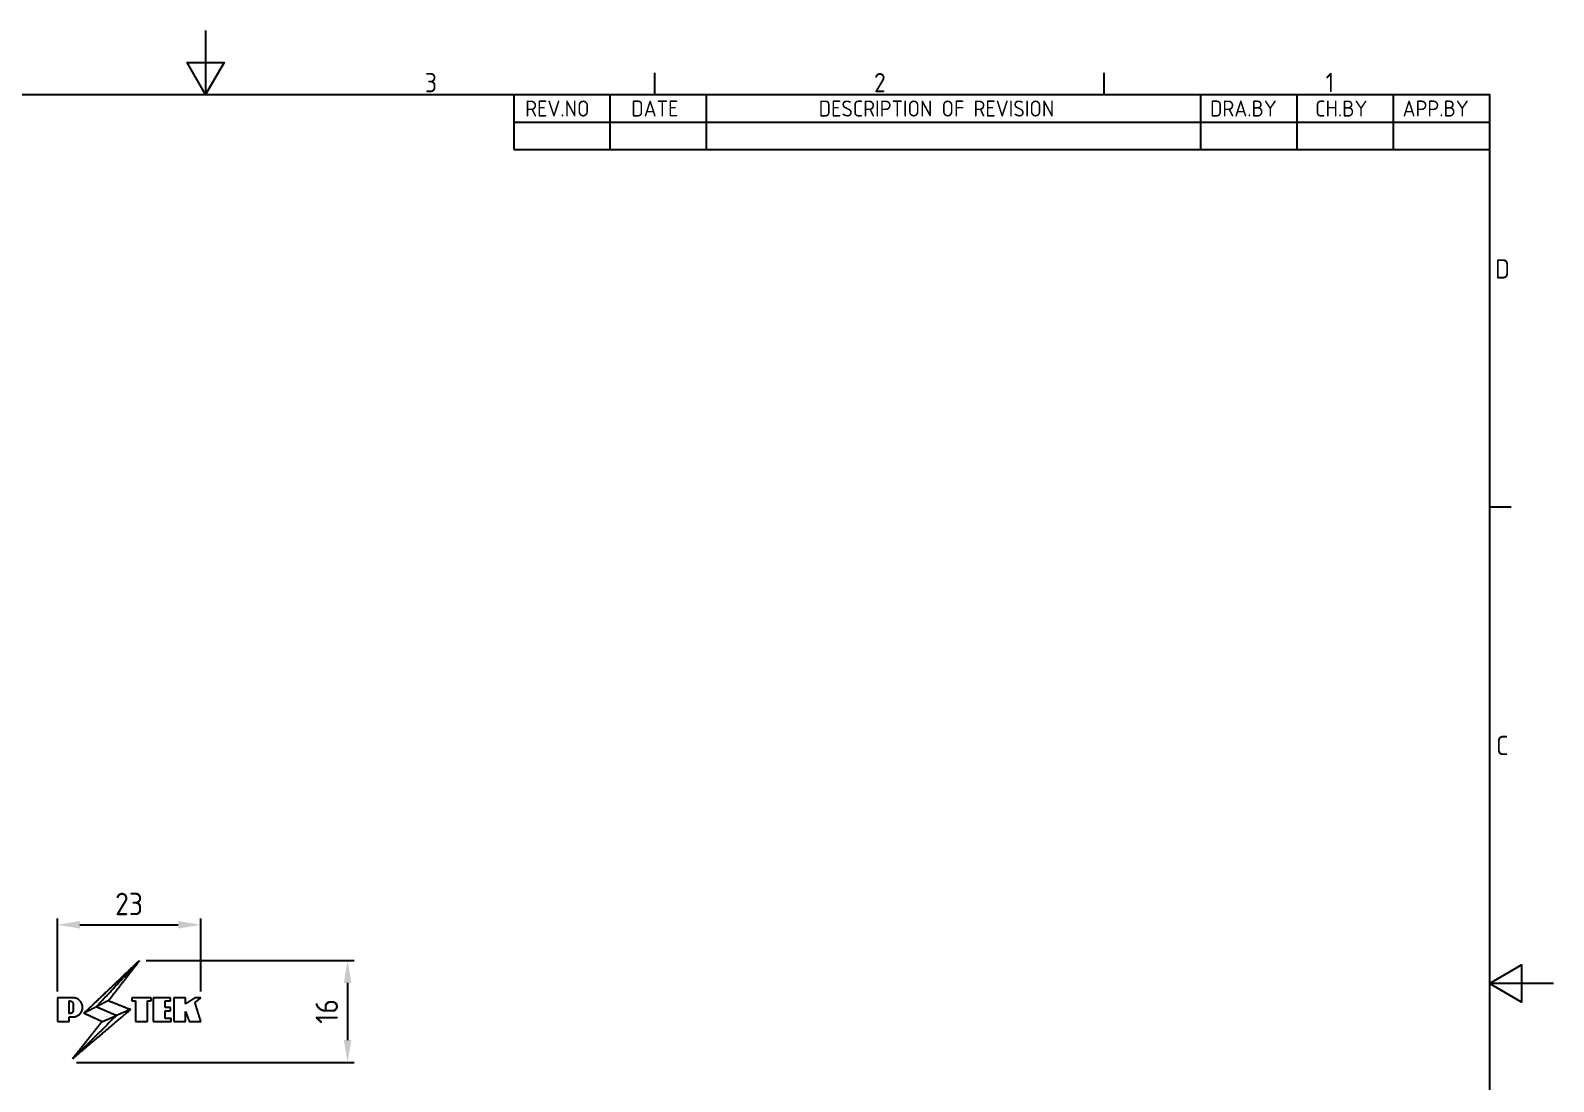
# Model space of a CAD drawing. Header units: millimetres. Extents: x 0 to 420, y 212 to 509.
# Drawn here: x 182.7 to 420, y 345 to 508.8 of the extents above; entities that cross this region are included whole.
import ezdxf

# ---------------------------------------------------------------- set-up
doc = ezdxf.new("R2010")
doc.units = ezdxf.units.MM
doc.layers.add('Make2D$visible$lines', color=4, linetype='Continuous')
doc.layers.add('경계(ISO)', color=7, linetype='Continuous', lineweight=25)
doc.layers.add('기호(ISO)', color=5, linetype='Continuous', lineweight=25)
doc.styles.add('ISO ProportionalPSTEK', font='isocp.shx')
doc.styles.get("Standard").update_dxf_attribs({"font": 'ISOCP.SHX', "bigfont": 'WHGTXT.SHX'})
doc.styles.add('문자 텍스트_PSTEK_POSCO', font='isocp.shx')
doc.dimstyles.new('AM_ISO$0', dxfattribs={"dimtxt": 3.5, "dimasz": 3.5, "dimexe": 1, "dimexo": 1, "dimgap": 1.5, "dimtad": 1, "dimdsep": 46, "dimtxsty": 'Standard', "dimcen": 0, "dimclrd": 256, "dimclre": 256, "dimclrt": 2, "dimadec": 0, "dimazin": 2, "dimtp": 0.1, "dimtm": 0.1, "dimtfac": 0.71, "dimtdec": 3, "dimtmove": 0, "dimatfit": 3, "dimfxl": 0, "dimlwd": -1, "dimlwe": -1, "dimarcsym": 0})

# ---------------------------------------------------------------- blocks, each defined once
blk = doc.blocks.new('경계 Default Border')
at = {"layer": '경계(ISO)'}
for p, q in [((280, 287.0000076293945), (280, 290.4000091552734)), ((350, 287.0000076293945), (350, 290.4000091552734)), ((410, 222.7499961853027), (413.4000015258789, 222.7499961853027))]:
    blk.add_line(p, q, dxfattribs=at)
at = {"layer": '경계(ISO)', "flags": 128}
for points in [[(210, 297.0000076293945), (210, 287.0000076293945), (207.1132469177246, 292.0000076293945), (212.8867530822754, 292.0000076293945), (210, 287.0000076293945)], [(10, 10), (10, 287.0000076293945), (410, 287.0000076293945), (410, 10), (10, 10)], [(420, 148.5000038146973), (410, 148.5000038146973), (415, 151.3867473602295), (415, 145.6132507324219), (410, 148.5000038146973)]]:
    blk.add_lwpolyline(points, dxfattribs=at)
at = {"layer": '경계(ISO)', "color": 2, "char_height": 3.00000011920929, "attachment_point": 7, "style": '문자 텍스트_PSTEK_POSCO'}
for s, insert in [('3', (244.1685395229535, 287.3713945155963)), ('2', (314.127739416884, 287.3713945155963)), ('1', (384.4860661041481, 287.4)), ('D', (410.878270202895, 258.3463944559917)), ('C', (411.0445395201643, 184.0963944559917))]:
    blk.add_mtext(s, dxfattribs=dict(at, insert=insert))
blk = doc.blocks.new('리비전 내역')
at = {"layer": '기호(ISO)'}
for p, q in [((258, 287.0000076293945), (410, 287.0000076293945)), ((258, 287.0000076293945), (258, 282.7200076293945)), ((273, 287.0000076293945), (273, 282.7200076293945)), ((288, 287.0000076293945), (288, 282.7200076293945)), ((365, 287.0000076293945), (365, 282.7200076293945)), ((380, 287.0000076293945), (380, 282.7200076293945)), ((395, 287.0000076293945), (395, 282.7200076293945)), ((410, 287.0000076293945), (410, 282.7200076293945)), ((258, 282.7200076293945), (410, 282.7200076293945)), ((258, 282.7200076293945), (258, 278.4400076293945)), ((273, 282.7200076293945), (273, 278.4400076293945)), ((288, 282.7200076293945), (288, 278.4400076293945)), ((365, 282.7200076293945), (365, 278.4400076293945)), ((380, 282.7200076293945), (380, 278.4400076293945)), ((395, 282.7200076293945), (395, 278.4400076293945)), ((410, 282.7200076293945), (410, 278.4400076293945)), ((258, 278.4400076293945), (410, 278.4400076293945))]:
    blk.add_line(p, q, dxfattribs=at)
at = {"layer": '기호(ISO)', "color": 2, "char_height": 2.5, "attachment_point": 7, "style": 'ISO ProportionalPSTEK'}
for s, insert in [('REV.NO', (259.7871163682308, 283.5831900503393)), ('DATE', (276.3142317728366, 283.5831900503393)), ('DESCRIPTION OF REVISION', (305.5070204333629, 283.5831900503393)), ('DRA.BY', (366.4757339553204, 283.5831900503393)), ('CH.BY', (382.8642915086117, 283.5831900503393)), ('APP.BY', (396.4777339604404, 283.5831900503393))]:
    blk.add_mtext(s, dxfattribs=dict(at, insert=insert))
blk = doc.blocks.new('*D33')
at = {"linetype": 'ByBlock'}
for p, q in [((186.9130422686035, 359.0785008841773), (186.9130422686035, 370.4491261056239)), ((209.2370952238739, 359.0785008841775), (209.2370952238739, 370.4491261056239)), ((190.4130422686035, 369.4491261056239), (205.7370952238739, 369.4491261056239))]:
    blk.add_line(p, q, dxfattribs=at)
for points in [[(190.4130422686035, 370.0324594389572), (190.4130422686035, 368.8657927722906), (186.9130422686035, 369.4491261056239)], [(205.7370952238739, 370.0324594389572), (205.7370952238739, 368.8657927722906), (209.2370952238739, 369.4491261056239)]]:
    blk.add_solid(points)
at = {"layer": 'Defpoints', "color": 0}
for p in [(209.2370952238739, 369.4491261056239), (186.9130422686035, 358.0785008841773, -0.005000000000222826), (209.2370952238739, 358.0785008841775, -0.005000000000222826)]:
    blk.add_point(p, dxfattribs=at)
at = {"color": 2, "insert": (198.0750687462387, 372.6994705938129), "char_height": 3.5, "attachment_point": 5}
blk.add_mtext('23', dxfattribs=at)
blk = doc.blocks.new('*D34')
at = {"linetype": 'ByBlock'}
for p, q in [((200.7169047746934, 363.9053751736238), (233.1225948655606, 363.9053751736238)), ((232.1225948655606, 360.4053751736238), (232.1225948655606, 351.4980463823861)), ((189.8731920628466, 347.9980463823861), (233.1225948655606, 347.9980463823861))]:
    blk.add_line(p, q, dxfattribs=at)
for points in [[(231.5392615322272, 360.4053751736238), (232.7059281988939, 360.4053751736238), (232.1225948655606, 363.9053751736238)], [(231.5392615322272, 351.4980463823861), (232.7059281988939, 351.4980463823861), (232.1225948655606, 347.9980463823861)]]:
    blk.add_solid(points)
at = {"layer": 'Defpoints', "color": 0}
for p in [(199.7169047746934, 363.9053751736238, -0.005000000000222826), (188.8731920628466, 347.9980463823861), (232.1225948655606, 347.9980463823861)]:
    blk.add_point(p, dxfattribs=at)
at = {"color": 2, "insert": (228.8725948655605, 355.951710778005), "char_height": 3.5, "attachment_point": 5, "rotation": 90}
blk.add_mtext('16', dxfattribs=at)

msp = doc.modelspace()

# ---------------------------------------------------------------- linework, layer by layer
at = {"layer": 'Make2D$visible$lines'}
for points in [[(191.0309256888509, 355.6626593247919, -0.005000000000222826), (195.3739152317721, 359.7840172492079, -0.005000000000222826), (199.7169047746934, 363.9053751736238, -0.005000000000222826)], [(192.9475857420193, 356.6509039779596, -0.005000000000222826), (196.3322452583564, 360.2781395757918, -0.005000000000222826), (199.7169047746934, 363.9053751736238, -0.005000000000222826)], [(199.7169047746934, 363.9053751736238, -0.005000000000222826), (197.2905752849408, 360.7722619023757, -0.005000000000222826), (194.864245795188, 357.6391486311275, -0.005000000000222826)], [(186.9130422686035, 358.0785008841773, -0.005000000000222826), (186.9130422686037, 356.2225281444403, -0.005000000000222826), (186.9130422686037, 354.3665554047034, -0.005000000000222826)], [(188.7690150083392, 355.6187779760922, -0.005000000000222826), (188.7690150083392, 356.6026671393263, -0.005000000000222826), (188.7690150083392, 357.5865563025604, -0.005000000000222826)], [(189.2950922015407, 348.5870788676189, -0.005000000000222826), (193.815047651857, 352.4237469249019, -0.005000000000222826), (198.335003102173, 356.2604149821849, -0.005000000000222826)], [(192.9475857420193, 356.6509039779596, -0.005000000000222826), (191.9892557154351, 356.1567816513757, -0.005000000000222826), (191.0309256888509, 355.6626593247919, -0.005000000000222826)], [(194.864245795188, 357.6391486311275, -0.005000000000222826), (193.9059157686036, 357.1450263045435, -0.005000000000222826), (192.9475857420193, 356.6509039779596, -0.005000000000222826)], [(196.0977106865705, 355.3057062006459, -0.005000000000222826), (194.522648214295, 355.9783050893028, -0.005000000000222826), (192.9475857420193, 356.6509039779596, -0.005000000000222826)], [(194.864245795188, 357.6391486311275, -0.005000000000222826), (196.5996244486805, 356.9497818066562, -0.005000000000222826), (198.335003102173, 356.2604149821849, -0.005000000000222826)], [(198.335003102173, 356.2604149821849, -0.005000000000222826), (197.2163568943718, 355.7830605914154, -0.005000000000222826), (196.0977106865705, 355.3057062006459, -0.005000000000222826)], [(198.5055308059227, 358.0785008841775, -0.005000000000222826), (198.5055308059227, 357.832528593369, -0.005000000000222826), (198.5055308059227, 357.5865563025604, -0.005000000000222826)], [(201.5376983180709, 358.0785008841775, -0.005000000000222826), (200.0216145619968, 358.0785008841775, -0.005000000000222826), (198.5055308059227, 358.0785008841775, -0.005000000000222826)], [(198.5055308059227, 357.5865563025604, -0.005000000000222826), (198.7917531079543, 357.5865563025604, -0.005000000000222826), (199.0779754099858, 357.5865563025604, -0.005000000000222826)], [(199.0779754099858, 357.5865563025604, -0.005000000000222826), (199.0779754099858, 355.9765558536319, -0.005000000000222826), (199.0779754099858, 354.3665554047034, -0.005000000000222826)], [(200.9652537140075, 354.3665554047034, -0.005000000000222826), (200.9652537140075, 355.9765558536319, -0.005000000000222826), (200.9652537140075, 357.5865563025604, -0.005000000000222826)], [(200.9652537140075, 357.5865563025604, -0.005000000000222826), (201.2514760160391, 357.5865563025604, -0.005000000000222826), (201.5376983180709, 357.5865563025604, -0.005000000000222826)], [(201.5376983180709, 357.5865563025604, -0.005000000000222826), (201.5376983180709, 357.832528593369, -0.005000000000222826), (201.5376983180709, 358.0785008841775, -0.005000000000222826)], [(201.8507539609177, 358.0785008841775, -0.005000000000222826), (201.8507539609177, 356.2225281444403, -0.005000000000222826), (201.8507539609177, 354.3665554047031, -0.005000000000222826)], [(204.5475047128739, 358.0785008841775, -0.005000000000222826), (203.1991293368958, 358.0785008841775, -0.005000000000222826), (201.8507539609177, 358.0785008841775, -0.005000000000222826)], [(203.7063061522508, 357.5865563025604, -0.005000000000222826), (204.1269054325624, 357.5865563025604, -0.005000000000222826), (204.5475047128739, 357.5865563025604, -0.005000000000222826)], [(203.7063061522508, 356.5658511193403, -0.005000000000222826), (203.7063061522508, 357.0762037109504, -0.005000000000222826), (203.7063061522508, 357.5865563025604, -0.005000000000222826)], [(204.5475047128739, 356.5658511193403, -0.005000000000222826), (204.1269054325624, 356.5658511193403, -0.005000000000222826), (203.7063061522508, 356.5658511193403, -0.005000000000222826)], [(203.7063061522508, 354.8584999863206, -0.005000000000222826), (203.7063061522508, 355.4509602572822, -0.005000000000222826), (203.7063061522508, 356.0434205282439, -0.005000000000222826)], [(203.7063061522508, 356.0434205282439, -0.005000000000222826), (204.1269054325624, 356.0434205282439, -0.005000000000222826), (204.5475047128739, 356.0434205282438, -0.005000000000222826)], [(204.5475047128739, 357.5865563025604, -0.005000000000222826), (204.5475047128739, 357.832528593369, -0.005000000000222826), (204.5475047128739, 358.0785008841775, -0.005000000000222826)], [(204.5475047128739, 356.0434205282438, -0.005000000000222826), (204.5475047128739, 356.3046358237921, -0.005000000000222826), (204.5475047128739, 356.5658511193403, -0.005000000000222826)], [(205.024417799918, 358.0785008841775, -0.005000000000222826), (205.024417799918, 356.2225281444404, -0.005000000000222826), (205.024417799918, 354.3665554047032, -0.005000000000222826)], [(206.8910678754844, 358.0785008841775, -0.005000000000222826), (205.9577428377013, 358.0785008841775, -0.005000000000222826), (205.024417799918, 358.0785008841775, -0.005000000000222826)], [(206.8910678754844, 357.1261469392712, -0.005000000000222826), (206.8910678754844, 357.6023239117243, -0.005000000000222826), (206.8910678754844, 358.0785008841775, -0.005000000000222826)], [(208.3831969530233, 358.0785008841775, -0.005000000000222826), (207.637132414254, 357.6023239117243, -0.005000000000222826), (206.8910678754844, 357.1261469392712, -0.005000000000222826)], [(206.8910678754844, 355.9439360625341, -0.005000000000222826), (207.1700838848465, 355.1552457336186, -0.005000000000222826), (207.4490998942085, 354.3665554047031, -0.005000000000222826)], [(206.8910678754844, 354.3665554047034, -0.005000000000222826), (206.8910678754844, 355.1552457336187, -0.005000000000222826), (206.8910678754844, 355.9439360625341, -0.005000000000222826)], [(208.3411170948784, 357.3592834071623, -0.005000000000222826), (208.7891061593762, 357.7188921456699, -0.005000000000222826), (209.2370952238739, 358.0785008841775, -0.005000000000222826)], [(209.273030095701, 354.3665554047034, -0.005000000000222826), (208.8070735952897, 355.8629194059328, -0.005000000000222826), (208.3411170948784, 357.3592834071623, -0.005000000000222826)], [(209.2370952238739, 358.0785008841775, -0.005000000000222826), (208.8101460884486, 358.0785008841775, -0.005000000000222826), (208.3831969530233, 358.0785008841775, -0.005000000000222826)], [(186.9130422686037, 354.3665554047034, -0.005000000000222826), (187.8410286384722, 354.3665554047034, -0.005000000000222826), (188.7690150083408, 354.3665554047034, -0.005000000000222826)], [(188.7690150083408, 354.3665554047034, -0.005000000000222826), (188.7690150083406, 354.7355138409162, -0.005000000000222826), (188.7690150083406, 355.1044722771289, -0.005000000000222826)], [(196.0977106865705, 355.3057062006459, -0.005000000000222826), (192.6964014440557, 351.9463925341324, -0.005000000000222826), (189.2950922015407, 348.5870788676189, -0.005000000000222826)], [(189.2950922015407, 348.5870788676189, -0.005000000000222826), (191.5777552362542, 351.469038143363, -0.005000000000222826), (193.8604182709678, 354.350997419107, -0.005000000000222826)], [(193.8604182709678, 354.350997419107, -0.005000000000222826), (192.4456719799093, 355.0068283719495, -0.005000000000222826), (191.0309256888509, 355.6626593247919, -0.005000000000222826)], [(193.8604182709678, 354.350997419107, -0.005000000000222826), (194.9790644787693, 354.8283518098765, -0.005000000000222826), (196.0977106865705, 355.3057062006459, -0.005000000000222826)], [(199.0779754099858, 354.3665554047034, -0.005000000000222826), (200.0216145619966, 354.3665554047034, -0.005000000000222826), (200.9652537140075, 354.3665554047034, -0.005000000000222826)], [(201.8507539609177, 354.3665554047031, -0.005000000000222826), (203.2483237950566, 354.3665554047031, -0.005000000000222826), (204.6458936291956, 354.3665554047031, -0.005000000000222826)], [(204.6458936291956, 354.8584999863205, -0.005000000000222826), (204.1760998907232, 354.8584999863205, -0.005000000000222826), (203.7063061522508, 354.8584999863206, -0.005000000000222826)], [(204.6458936291956, 354.3665554047031, -0.005000000000222826), (204.6458936291956, 354.6125276955117, -0.005000000000222826), (204.6458936291956, 354.8584999863205, -0.005000000000222826)], [(205.024417799918, 354.3665554047032, -0.005000000000222826), (205.9577428377013, 354.3665554047033, -0.005000000000222826), (206.8910678754844, 354.3665554047034, -0.005000000000222826)], [(207.4490998942085, 354.3665554047031, -0.005000000000222826), (208.3610649949546, 354.3665554047033, -0.005000000000222826), (209.273030095701, 354.3665554047034, -0.005000000000222826)]]:
    msp.add_open_spline(points, degree=2, dxfattribs=at)
for points, weights, knots in [([(188.7690150083406, 355.1044722771289, -0.005000000000222826), (189.0561773861643, 355.1044722771289, -0.005000000000222826), (189.3433397639872, 355.1044722771289, -0.005000000000222826), (190.8303540675128, 355.1044722771284, -0.005000000000222826), (190.8303540675122, 356.5914865806535, -0.005000000000222826), (190.8303540675118, 358.0785008841784, -0.005000000000109139), (189.3433397639872, 358.0785008841781, -0.005000000000222826), (188.1281910162952, 358.0785008841774, -0.005000000000222826), (186.9130422686035, 358.0785008841773, -0.005000000000222826)], [1, 1, 1, 0.7071067811863854, 1, 0.70710678118648, 1, 1, 1], [0.7379168724255578, 0.7379168724255578, 0.7379168724255578, 4.604484768191468, 4.604484768191468, 6.940281374059711, 6.940281374059711, 9.276077979928003, 9.276077979928003, 25.637744755433, 25.637744755433, 25.637744755433]), ([(188.7690150083392, 357.5865563025604, -0.005000000000222826), (188.8159733547666, 357.5865563025604, -0.005000000000222826), (188.8629317011939, 357.5865563025604, -0.005000000000222826), (189.3548762828107, 357.5865563025596, -0.005000000000222826), (189.3548762828107, 357.0946117209434, -0.005000000000222826), (189.3548762828109, 356.6026671393262, -0.005000000000222826), (189.3548762828109, 356.1107225577091, -0.005000000000222826), (189.3548762828107, 355.6187779760924, -0.005000000000336513), (188.8629317011939, 355.6187779760922, -0.005000000000222826), (188.8159733547666, 355.6187779760922, -0.005000000000222826), (188.7690150083392, 355.6187779760922, -0.005000000000222826)], [1, 1, 1, 0.7071067811874054, 1, 1, 1, 0.7071067811867109, 1, 1, 1], [13.2478156797224, 13.2478156797224, 13.2478156797224, 13.8800977917126, 13.8800977917126, 14.65284253350292, 14.65284253350292, 21.27675037336502, 21.27675037336502, 22.04949511515541, 22.04949511515541, 22.68177722714561, 22.68177722714561, 22.68177722714561])]:
    msp.add_rational_spline(points, weights, degree=2, knots=knots, dxfattribs=at)

# ---------------------------------------------------------------- block references
msp.add_blockref('경계 Default Border', (-3.155266767862486e-06, 211.8026348721348))
at = {"layer": '기호(ISO)'}
msp.add_blockref('리비전 내역', (-3.155266767862486e-06, 211.8026348721348), dxfattribs=at)

# ---------------------------------------------------------------- dimensions: what is measured, and where the dimension line sits
dim = msp.add_linear_dim(base=(209.2370952238739, 369.4491261056239), p1=(186.9130422686035, 358.0785008841773, -0.005000000000222826), p2=(209.2370952238739, 358.0785008841775, -0.005000000000222826), text='23', dimstyle='AM_ISO$0', override={"dimfxl": 0.18})
dim.commit()
dim.dimension.update_dxf_attribs({"geometry": '*D33', "text_midpoint": (198.0750687462387, 372.6994705938129)})
dim = msp.add_linear_dim(base=(232.1225948655606, 347.9980463823861), p1=(199.7169047746934, 363.9053751736238, -0.005000000000222826), p2=(188.8731920628466, 347.9980463823861), angle=90, text='16', dimstyle='AM_ISO$0', override={"dimfxl": 0.18})
dim.commit()
dim.dimension.update_dxf_attribs({"geometry": '*D34', "text_midpoint": (228.8725948655605, 355.951710778005)})

doc.saveas('drawing.dxf')
